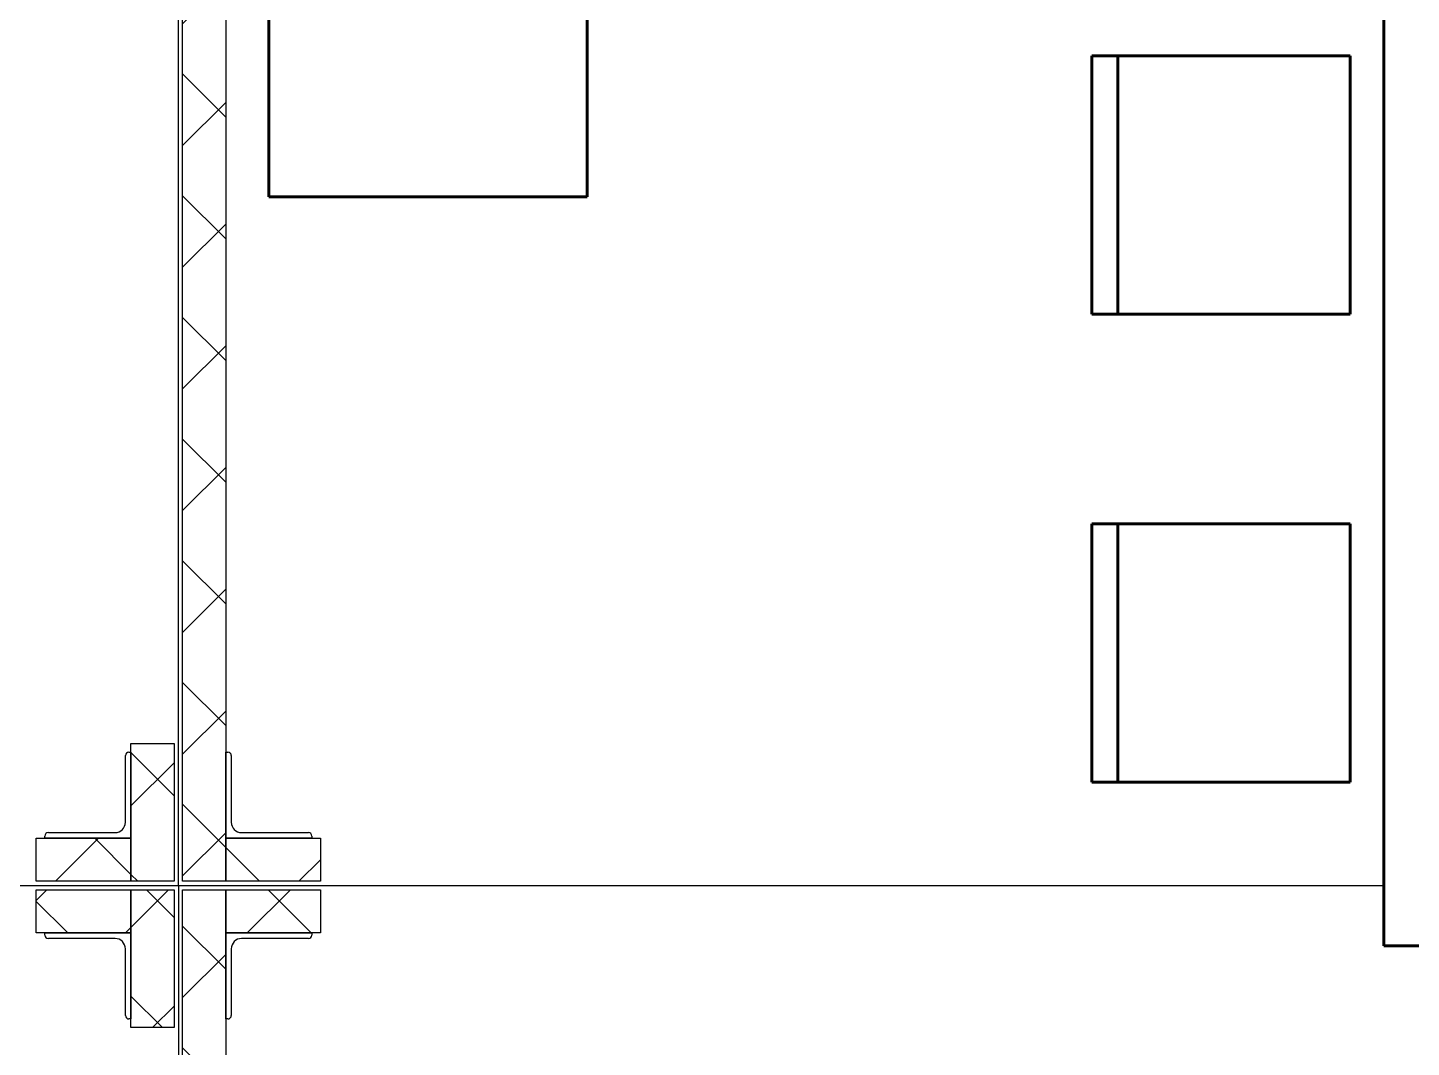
# Model space of a CAD drawing. Header units: millimetres. Extents: x 0 to 1680, y 0 to 594.
# Drawn here: x 467.92 to 500.06, y 476.02 to 499.71 of the extents above; entities that cross this region are included whole.
import ezdxf

# ---------------------------------------------------------------- set-up
doc = ezdxf.new("R2010")
doc.units = ezdxf.units.MM
doc.linetypes.add('K5LT32792', pattern=[0])
doc.linetypes.add('K5LT_BASIC', pattern=[0])
doc.layers.add('Системный слой', color=7, linetype='Continuous')
pattern_1 = [(45, (0, 0), (-1.4142136, 1.4142136), []), (135, (0, 0), (-1.4142136, -1.4142136), [])]

# ---------------------------------------------------------------- blocks, each defined once
blk = doc.blocks.new('U103')
at = {"layer": 'Системный слой', "color": 5, "linetype": 'K5LT32792', "lineweight": 60, "true_color": 0x0000ff}
for p, q in [((480.918, 510.577), (473.518, 510.577)), ((473.518, 510.577), (473.518, 495.777)), ((480.918, 495.777), (480.918, 510.577)), ((473.518, 495.777), (480.918, 495.777))]:
    blk.add_line(p, q, dxfattribs=at)
blk = doc.blocks.new('U167')
at = {"layer": 'Системный слой'}
h = blk.add_hatch(dxfattribs=at)
h.set_pattern_fill('', angle=45, style=0, pattern_type=0)
h.set_pattern_definition(pattern_1)
h.paths.add_polyline_path([(471.318, 479.877), (471.318, 483.077), (470.318, 483.077), (470.318, 479.877)])
at = {"layer": 'Системный слой', "color": 150, "linetype": 'K5LT_BASIC', "lineweight": 25, "true_color": 0x0080ff}
for p, q in [((470.318, 483.077), (471.318, 483.077)), ((470.318, 480.877), (470.318, 483.077)), ((471.318, 483.077), (471.318, 479.877)), ((470.318, 479.877), (470.318, 480.877)), ((471.318, 479.877), (470.318, 479.877))]:
    blk.add_line(p, q, dxfattribs=at)
blk = doc.blocks.new('U168')
at = {"layer": 'Системный слой'}
h = blk.add_hatch(dxfattribs=at)
h.set_pattern_fill('', angle=45, style=0, pattern_type=0)
h.set_pattern_definition(pattern_1)
h.paths.add_polyline_path([(470.318, 479.877), (470.318, 480.877), (468.118, 480.877), (468.118, 479.877)])
at = {"layer": 'Системный слой', "color": 150, "linetype": 'K5LT_BASIC', "lineweight": 25, "true_color": 0x0080ff}
for p, q in [((468.118, 479.877), (468.118, 480.877)), ((468.118, 480.877), (470.318, 480.877)), ((470.318, 480.877), (470.318, 479.877)), ((470.318, 479.877), (468.118, 479.877))]:
    blk.add_line(p, q, dxfattribs=at)
blk = doc.blocks.new('U169')
at = {"layer": 'Системный слой'}
h = blk.add_hatch(dxfattribs=at)
h.set_pattern_fill('', angle=45, style=0, pattern_type=0)
h.set_pattern_definition(pattern_1)
h.paths.add_polyline_path([(474.718, 479.877), (474.718, 480.877), (472.518, 480.877), (472.518, 479.877)])
at = {"layer": 'Системный слой', "color": 150, "linetype": 'K5LT_BASIC', "lineweight": 25, "true_color": 0x0080ff}
for p, q in [((472.518, 479.877), (472.518, 480.877)), ((472.518, 480.877), (474.718, 480.877)), ((474.718, 480.877), (474.718, 479.877)), ((474.718, 479.877), (472.518, 479.877))]:
    blk.add_line(p, q, dxfattribs=at)
blk = doc.blocks.new('U181')
at = {"layer": 'Системный слой'}
h = blk.add_hatch(dxfattribs=at)
h.set_pattern_fill('', angle=45, style=0, pattern_type=0)
h.set_pattern_definition(pattern_1)
h.paths.add_polyline_path([(472.518, 479.877), (472.518, 527.577), (471.518, 527.577), (471.518, 479.877)])
at = {"layer": 'Системный слой', "color": 150, "linetype": 'K5LT_BASIC', "lineweight": 25, "true_color": 0x0080ff}
for p, q in [((471.518, 479.877), (471.518, 527.577)), ((472.518, 527.577), (472.518, 480.877)), ((472.518, 480.877), (472.518, 479.877)), ((472.518, 479.877), (471.518, 479.877))]:
    blk.add_line(p, q, dxfattribs=at)
blk = doc.blocks.new('U182')
at = {"layer": 'Системный слой'}
h = blk.add_hatch(dxfattribs=at)
h.set_pattern_fill('', angle=45, style=0, pattern_type=0)
h.set_pattern_definition(pattern_1)
h.paths.add_polyline_path([(472.518, 463.377), (472.518, 479.677), (471.518, 479.677), (471.518, 463.377)])
at = {"layer": 'Системный слой', "color": 150, "linetype": 'K5LT_BASIC', "lineweight": 25, "true_color": 0x0080ff}
for p, q in [((471.518, 479.677), (472.518, 479.677)), ((471.518, 463.377), (471.518, 479.677)), ((472.518, 479.677), (472.518, 478.677)), ((472.518, 478.677), (472.518, 463.377)), ((472.518, 463.377), (471.518, 463.377))]:
    blk.add_line(p, q, dxfattribs=at)
blk = doc.blocks.new('U240')
at = {"layer": 'Системный слой', "color": 5, "linetype": 'K5LT32792', "lineweight": 60, "true_color": 0x0000ff}
for p, q in [((498.638, 499.057), (492.638, 499.057)), ((492.638, 499.057), (492.638, 493.057)), ((498.638, 493.057), (498.638, 499.057)), ((492.638, 493.057), (498.638, 493.057))]:
    blk.add_line(p, q, dxfattribs=at)
blk = doc.blocks.new('U239')
at = {"layer": 'Системный слой', "color": 5, "linetype": 'K5LT32792', "lineweight": 60, "true_color": 0x0000ff}
blk.add_line((493.243, 493.057), (493.243, 499.057), dxfattribs=at)
at = {"layer": 'Системный слой'}
blk.add_blockref('U240', (0, 0), dxfattribs=at)
blk = doc.blocks.new('U242')
at = {"layer": 'Системный слой', "color": 5, "linetype": 'K5LT32792', "lineweight": 60, "true_color": 0x0000ff}
for p, q in [((498.638, 488.181), (492.638, 488.181)), ((492.638, 488.181), (492.638, 482.181)), ((498.638, 482.181), (498.638, 488.181)), ((492.638, 482.181), (498.638, 482.181))]:
    blk.add_line(p, q, dxfattribs=at)
blk = doc.blocks.new('U241')
at = {"layer": 'Системный слой', "color": 5, "linetype": 'K5LT32792', "lineweight": 60, "true_color": 0x0000ff}
blk.add_line((493.243, 482.181), (493.243, 488.181), dxfattribs=at)
at = {"layer": 'Системный слой'}
blk.add_blockref('U242', (0, 0), dxfattribs=at)
blk = doc.blocks.new('U424')
at = {"layer": 'Системный слой'}
h = blk.add_hatch(dxfattribs=at)
h.set_pattern_fill('', angle=45, style=0, pattern_type=0)
h.set_pattern_definition(pattern_1)
h.paths.add_polyline_path([(470.318, 478.677), (470.318, 479.677), (468.118, 479.677), (468.118, 478.677)])
at = {"layer": 'Системный слой', "color": 150, "linetype": 'K5LT_BASIC', "lineweight": 25, "true_color": 0x0080ff}
for p, q in [((468.118, 478.677), (468.118, 479.677)), ((468.118, 479.677), (470.318, 479.677)), ((470.318, 479.677), (470.318, 478.677)), ((470.318, 478.677), (468.118, 478.677))]:
    blk.add_line(p, q, dxfattribs=at)
blk = doc.blocks.new('U425')
at = {"layer": 'Системный слой'}
h = blk.add_hatch(dxfattribs=at)
h.set_pattern_fill('', angle=45, style=0, pattern_type=0)
h.set_pattern_definition(pattern_1)
h.paths.add_polyline_path([(471.318, 476.477), (471.318, 479.677), (470.318, 479.677), (470.318, 476.477)])
at = {"layer": 'Системный слой', "color": 150, "linetype": 'K5LT_BASIC', "lineweight": 25, "true_color": 0x0080ff}
for p, q in [((470.318, 479.677), (471.318, 479.677)), ((470.318, 478.677), (470.318, 479.677)), ((471.318, 479.677), (471.318, 476.477)), ((470.318, 476.477), (470.318, 478.677)), ((471.318, 476.477), (470.318, 476.477))]:
    blk.add_line(p, q, dxfattribs=at)
blk = doc.blocks.new('U1101')
at = {"layer": 'Системный слой'}
h = blk.add_hatch(dxfattribs=at)
h.set_pattern_fill('', angle=45, style=0, pattern_type=0)
h.set_pattern_definition(pattern_1)
h.paths.add_polyline_path([(474.718, 478.677), (474.718, 479.677), (472.518, 479.677), (472.518, 478.677)])
at = {"layer": 'Системный слой', "color": 150, "linetype": 'K5LT_BASIC', "lineweight": 25, "true_color": 0x0080ff}
for p, q in [((472.518, 478.677), (472.518, 479.677)), ((472.518, 479.677), (474.718, 479.677)), ((474.718, 479.677), (474.718, 478.677)), ((474.718, 478.677), (472.518, 478.677))]:
    blk.add_line(p, q, dxfattribs=at)
blk = doc.blocks.new('U1109')
at = {"layer": 'Системный слой', "color": 150, "linetype": 'K5LT_BASIC', "lineweight": 25, "true_color": 0x0080ff}
for p, q in [((472.518, 480.877), (472.518, 482.877)), ((472.518, 482.877), (472.568, 482.877)), ((472.648, 482.797), (472.648, 481.247)), ((474.518, 480.877), (472.518, 480.877)), ((472.888, 481.007), (474.438, 481.007)), ((474.518, 480.927), (474.518, 480.877))]:
    blk.add_line(p, q, dxfattribs=at)
for centre, radius, start, end in [((472.568, 482.797), 0.08, 0, 90), ((472.888, 481.247), 0.24, 180, 270), ((474.438, 480.927), 0.08, 0, 90)]:
    blk.add_arc(centre, radius, start, end, dxfattribs=at)
blk = doc.blocks.new('U1103')
at = {"layer": 'Системный слой'}
blk.add_blockref('U1109', (0, 0), dxfattribs=at)
blk = doc.blocks.new('U1148')
at = {"layer": 'Системный слой', "color": 150, "linetype": 'K5LT_BASIC', "lineweight": 25, "true_color": 0x0080ff}
for p, q in [((468.318, 478.627), (468.318, 478.677)), ((468.318, 478.677), (470.318, 478.677)), ((470.318, 478.677), (470.318, 476.677)), ((469.948, 478.547), (468.398, 478.547)), ((470.188, 476.757), (470.188, 478.307)), ((470.318, 476.677), (470.268, 476.677))]:
    blk.add_line(p, q, dxfattribs=at)
for centre, radius, start, end in [((468.398, 478.627), 0.08, 180, 270), ((469.948, 478.307), 0.24, 0, 90), ((470.268, 476.757), 0.08, 180, 270)]:
    blk.add_arc(centre, radius, start, end, dxfattribs=at)
blk = doc.blocks.new('U1143')
at = {"layer": 'Системный слой'}
blk.add_blockref('U1148', (0, 0), dxfattribs=at)
blk = doc.blocks.new('U1411')
at = {"layer": 'Системный слой', "color": 5, "linetype": 'K5LT32792', "lineweight": 60, "true_color": 0x0000ff}
for p, q in [((499.418, 478.377), (499.418, 502.377)), ((499.418, 502.377), (511.418, 502.377)), ((511.418, 502.377), (511.418, 478.377)), ((511.418, 478.377), (499.418, 478.377))]:
    blk.add_line(p, q, dxfattribs=at)
blk = doc.blocks.new('U1410')
at = {"layer": 'Системный слой'}
blk.add_blockref('U1411', (0, 0), dxfattribs=at)
blk = doc.blocks.new('U1444')
at = {"layer": 'Системный слой', "color": 150, "linetype": 'K5LT_BASIC', "lineweight": 25, "true_color": 0x0080ff}
for p, q in [((470.188, 481.247), (470.188, 482.797)), ((470.268, 482.877), (470.318, 482.877)), ((470.318, 482.877), (470.318, 480.877)), ((468.318, 480.877), (468.318, 480.927)), ((470.318, 480.877), (468.318, 480.877)), ((468.398, 481.007), (469.948, 481.007))]:
    blk.add_line(p, q, dxfattribs=at)
for centre, radius, start, end in [((470.268, 482.797), 0.08, 90, 180), ((469.948, 481.247), 0.24, 270, 0), ((468.398, 480.927), 0.08, 90, 180)]:
    blk.add_arc(centre, radius, start, end, dxfattribs=at)
blk = doc.blocks.new('U1487')
at = {"layer": 'Системный слой', "color": 150, "linetype": 'K5LT_BASIC', "lineweight": 25, "true_color": 0x0080ff}
for p, q in [((472.518, 478.677), (474.518, 478.677)), ((472.518, 476.677), (472.518, 478.677)), ((474.518, 478.677), (474.518, 478.627)), ((472.648, 478.307), (472.648, 476.757)), ((474.438, 478.547), (472.888, 478.547)), ((472.568, 476.677), (472.518, 476.677))]:
    blk.add_line(p, q, dxfattribs=at)
for centre, radius, start, end in [((474.438, 478.627), 0.08, 270, 0), ((472.888, 478.307), 0.24, 90, 180), ((472.568, 476.757), 0.08, 270, 0)]:
    blk.add_arc(centre, radius, start, end, dxfattribs=at)

msp = doc.modelspace()

# ---------------------------------------------------------------- linework, layer by layer
at = {"layer": 'Системный слой', "color": 150, "linetype": 'K5LT_BASIC', "lineweight": 25, "true_color": 0x0080ff}
for p, q in [((471.41796, 479.77733), (471.41796, 529.17733)), ((341.441, 479.77733), (471.41796, 479.77733)), ((471.41796, 479.77733), (499.41796, 479.77733)), ((471.41796, 479.77733), (471.41796, 431.97733))]:
    msp.add_line(p, q, dxfattribs=at)

# ---------------------------------------------------------------- block references
at = {"layer": 'Системный слой'}
for name in ['U1103', 'U181', 'U103', 'U1410', 'U239', 'U241', 'U1444', 'U167', 'U168', 'U169', 'U1143', 'U424', 'U425', 'U182', 'U1101', 'U1487']:
    msp.add_blockref(name, (0, 0), dxfattribs=at)

doc.saveas('drawing.dxf')
